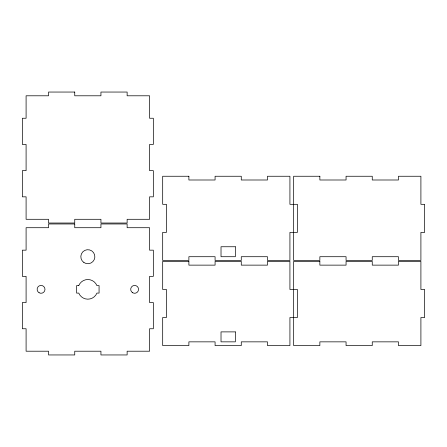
<?xml version="1.0" encoding="UTF-8"?>
<svg xmlns="http://www.w3.org/2000/svg" width="447" height="447" viewBox="0 0 447 447"><rect width="100%" height="100%" fill="white"/><g stroke="black" fill="none" stroke-linecap="round" stroke-linejoin="round"><path stroke-width="0.67" d="M74.744 92.048L48.544 92.048L48.544 95.792L26.094 95.792L26.094 118.248L22.35 118.248L22.35 144.442L26.094 144.442L26.094 170.642L22.35 170.642L22.35 196.836L26.094 196.836L26.094 219.293L48.544 219.293L48.544 223.031L74.744 223.031L74.744 219.293L100.938 219.293L100.938 223.031L127.132 223.031L127.132 219.293L149.589 219.293L149.589 196.836L153.332 196.836L153.332 170.642L149.589 170.642L149.589 144.442L153.332 144.442L153.332 118.248L149.589 118.248L149.589 95.792L127.132 95.792L127.132 92.048L100.938 92.048L100.938 95.792L74.744 95.792L74.744 92.048M188.885 176.252L162.686 176.252L162.686 204.318L166.429 204.318L166.429 232.39L162.686 232.39L162.686 260.456L188.885 260.456L188.885 256.712L215.08 256.712L215.08 260.456L241.274 260.456L241.274 256.712L267.474 256.712L267.474 260.456L289.924 260.456L289.924 232.39L297.411 232.39L297.411 204.318L289.924 204.318L289.924 176.252L267.474 176.252L267.474 179.996L241.274 179.996L241.274 176.252L215.08 176.252L215.08 179.996L188.885 179.996L188.885 176.252M319.862 176.252L293.668 176.252L293.668 260.456L319.862 260.456L319.862 256.712L346.062 256.712L346.062 260.456L372.256 260.456L372.256 256.712L398.456 256.712L398.456 260.456L420.906 260.456L420.906 232.39L424.65 232.39L424.65 204.318L420.906 204.318L420.906 176.252L398.456 176.252L398.456 179.996L372.256 179.996L372.256 176.252L346.062 176.252L346.062 179.996L319.862 179.996L319.862 176.252M74.744 223.969L48.544 223.969L48.544 227.713L26.094 227.713L26.094 250.164L22.35 250.164L22.35 276.358L26.094 276.358L26.094 302.558L22.35 302.558L22.35 328.752L26.094 328.752L26.094 351.208L48.544 351.208L48.544 354.952L74.744 354.952L74.744 351.208L100.938 351.208L100.938 354.952L127.132 354.952L127.132 351.208L149.589 351.208L149.589 328.752L153.332 328.752L153.332 302.558L149.589 302.558L149.589 276.358L153.332 276.358L153.332 250.164L149.589 250.164L149.589 227.713L127.132 227.713L127.132 223.969L100.938 223.969L100.938 227.713L74.744 227.713L74.744 223.969M235.334 246.75L221.019 246.75L221.019 256.712L235.334 256.712L235.334 246.75M188.885 261.389L162.686 261.389L162.686 289.46L166.429 289.46L166.429 317.526L162.686 317.526L162.686 345.592L188.885 345.592L188.885 341.849L215.08 341.849L215.08 345.592L241.274 345.592L241.274 341.849L267.474 341.849L267.474 345.592L289.924 345.592L289.924 317.526L297.411 317.526L297.411 289.46L289.924 289.46L289.924 261.389L267.474 261.389L267.474 265.132L241.274 265.132L241.274 261.389L215.08 261.389L215.08 265.132L188.885 265.132L188.885 261.389M319.862 261.389L293.668 261.389L293.668 345.592L319.862 345.592L319.862 341.849L346.062 341.849L346.062 345.592L372.256 345.592L372.256 341.849L398.456 341.849L398.456 345.592L420.906 345.592L420.906 317.526L424.65 317.526L424.65 289.46L420.906 289.46L420.906 261.389L398.456 261.389L398.456 265.132L372.256 265.132L372.256 261.389L346.062 261.389L346.062 265.132L319.862 265.132L319.862 261.389M78.756 285.605L76.616 285.605L76.616 293.092L78.756 293.092A9.823 9.823 0 0 0 96.921 293.092L99.066 293.092L99.066 285.605L96.921 285.605A9.823 9.823 0 0 0 78.756 285.605M235.334 331.886L221.019 331.886L221.019 341.849L235.334 341.849L235.334 331.886M83.907 262.523A7.018 7.018 0 0 0 94.842 257.215A7.018 7.018 0 0 0 84.774 250.404A7.018 7.018 0 0 0 83.907 262.523M39.096 292.751A3.928 3.928 0 0 0 44.991 289.349A3.928 3.928 0 0 0 39.096 285.946A3.928 3.928 0 0 0 39.096 292.751M132.653 292.751A3.928 3.928 0 0 0 138.548 289.349A3.928 3.928 0 0 0 132.653 285.946A3.928 3.928 0 0 0 132.653 292.751"/></g></svg>
